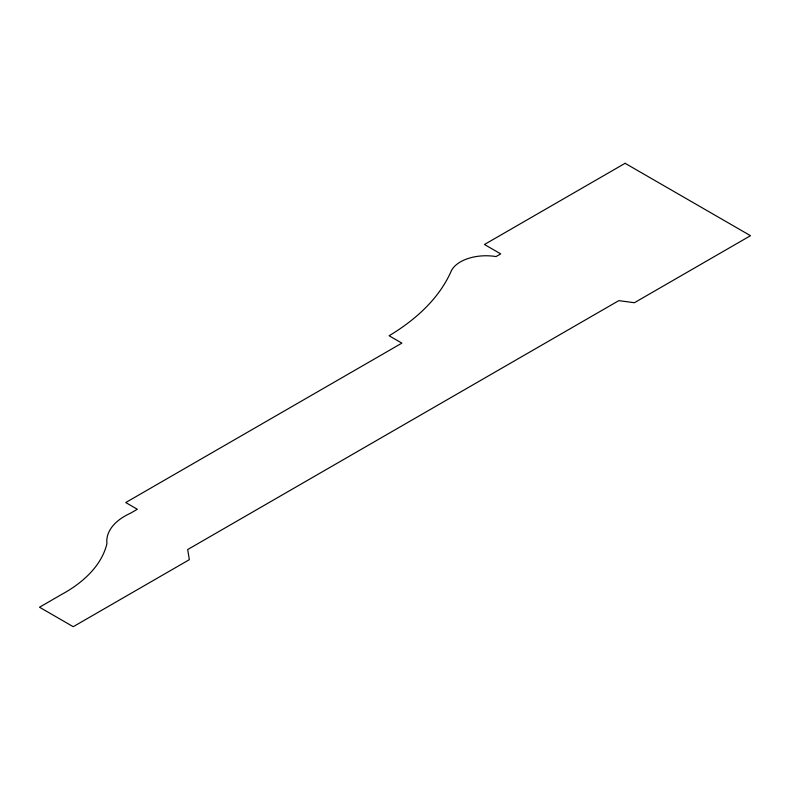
<?xml version="1.0" encoding="UTF-8"?>
<svg xmlns="http://www.w3.org/2000/svg" width="790" height="790" viewBox="0 0 790 790"><rect width="100%" height="100%" fill="white"/><g stroke="black" fill="none" stroke-linecap="round" stroke-linejoin="round"><path stroke-width="1.19" d="M625.107 163.303L484.458 244.505L500.712 253.886L496.051 256.582A36.133 20.866 0 0 0 450.764 272.066A247.734 143.03 0 0 1 389.095 335.75L401.873 343.127L125.738 502.549L137.351 509.254L130.37 513.283A61.432 35.471 0 0 0 106.936 543.589A148.224 85.577 0 0 1 62.055 594.199L39.5 607.224L73.243 626.697L189.343 559.676L187.684 549.544L618.807 300.644L634.4 302.718L750.5 235.697L625.107 163.303"/></g></svg>
